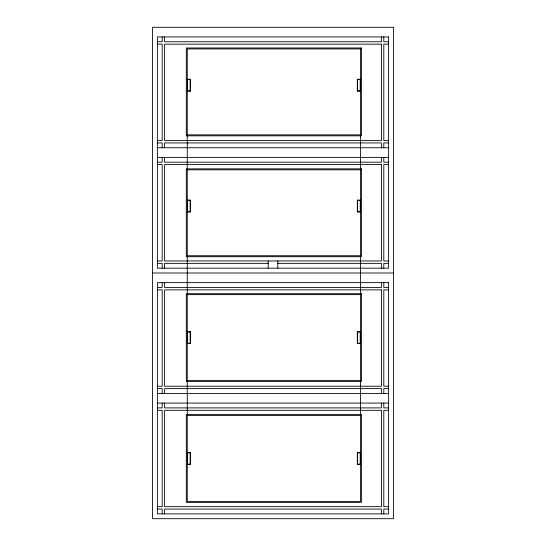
<?xml version="1.0" encoding="UTF-8"?>
<svg xmlns="http://www.w3.org/2000/svg" width="546" height="546" viewBox="0 0 546 546"><rect width="100%" height="100%" fill="white"/><g stroke="black" fill="none" stroke-linecap="round" stroke-linejoin="round"><path stroke-width="0.82" d="M157.378 41.755L162.196 41.755L162.196 36.937M388.622 41.755L383.804 41.755L383.804 36.937M157.378 44.165L162.196 44.165L162.196 140.513L157.378 140.513M388.622 44.165L383.804 44.165L383.804 140.513L388.622 140.513M187.271 79.259L190.404 79.259L190.404 91.066L187.271 91.066M360.449 79.259L357.316 79.259L357.316 91.066L360.449 91.066M187.271 79.504L190.404 79.504M357.316 79.504L360.449 79.504M187.271 90.82L190.404 90.82M357.316 90.82L360.449 90.82M187.271 134.869L360.449 134.869M157.378 142.922L162.196 142.922L162.196 147.741M388.622 142.922L383.804 142.922L383.804 147.741M157.378 147.741L388.622 147.741M157.378 157.378L388.622 157.378M157.378 162.196L162.196 162.196L162.196 157.378M388.622 162.196L383.804 162.196L383.804 157.378M157.378 164.605L162.196 164.605L162.196 260.954L157.378 260.954M388.622 164.605L383.804 164.605L383.804 260.954L388.622 260.954M187.271 169.82L360.449 169.82M187.271 200.136L190.404 200.136L190.404 211.937L187.271 211.937M360.449 200.136L357.316 200.136L357.316 211.937L360.449 211.937M187.271 200.375L190.404 200.375M357.316 200.375L360.449 200.375M187.271 211.698L190.404 211.698M357.316 211.698L360.449 211.698M187.271 255.74L360.449 255.74M157.378 263.363L162.196 263.363L162.196 268.182M268.318 263.363L164.605 263.363L164.605 268.182M277.696 263.363L381.395 263.363L381.395 268.182M388.622 263.363L383.804 263.363L383.804 268.182M152.559 273L393.441 273M157.378 287.455L162.196 287.455L162.196 282.637M388.622 287.455L383.804 287.455L383.804 282.637M157.378 289.865L162.196 289.865L162.196 386.213L157.378 386.213M388.622 289.865L383.804 289.865L383.804 386.213L388.622 386.213M187.271 294.642L360.449 294.642M187.271 331.709L190.404 331.709L190.404 343.509L187.271 343.509M360.449 331.709L357.316 331.709L357.316 343.509L360.449 343.509M187.271 331.948L190.404 331.948M357.316 331.948L360.449 331.948M187.271 343.27L190.404 343.27M357.316 343.27L360.449 343.27M187.271 380.569L360.449 380.569M157.378 388.622L162.196 388.622L162.196 393.441M388.622 388.622L383.804 388.622L383.804 393.441M157.378 393.441L388.622 393.441M157.378 403.078L388.622 403.078M157.378 407.896L162.196 407.896L162.196 403.078M388.622 407.896L383.804 407.896L383.804 403.078M157.378 410.305L162.196 410.305L162.196 506.654L157.378 506.654M388.622 410.305L383.804 410.305L383.804 506.654L388.622 506.654M187.271 415.52L360.449 415.52M187.271 452.579L190.404 452.579L190.404 464.38L187.271 464.38M360.449 452.579L357.316 452.579L357.316 464.38L360.449 464.38M187.271 452.818L190.404 452.818M357.316 452.818L360.449 452.818M187.271 464.141L190.404 464.141M357.316 464.141L360.449 464.141M157.378 509.063L162.196 509.063L162.196 513.882M388.622 509.063L383.804 509.063L383.804 513.882M381.395 36.937L381.395 41.755L164.605 41.755L164.605 36.937M381.395 147.741L381.395 142.922L164.605 142.922L164.605 147.741M381.395 157.378L381.395 162.196L164.605 162.196L164.605 157.378M381.395 282.637L381.395 287.455L164.605 287.455L164.605 282.637M381.395 393.441L381.395 388.622L164.605 388.622L164.605 393.441M381.395 403.078L381.395 407.896L164.605 407.896L164.605 403.078M381.395 513.882L381.395 509.063L164.605 509.063L164.605 513.882M360.21 79.259L360.21 91.066M360.21 200.136L360.21 211.937M360.21 331.709L360.21 343.509M360.21 452.579L360.21 464.38M357.562 79.259L357.562 91.066M357.562 200.136L357.562 211.937M357.562 331.709L357.562 343.509M357.562 452.579L357.562 464.38M277.818 260.954L277.818 268.182M268.182 260.954L268.182 268.182M190.158 79.259L190.158 91.066M190.158 200.136L190.158 211.937M190.158 331.709L190.158 343.509M190.158 452.579L190.158 464.38M187.51 79.259L187.51 91.066M187.51 200.136L187.51 211.937M187.51 331.709L187.51 343.509M187.51 452.579L187.51 464.38M393.441 27.3L152.559 27.3L152.559 518.7L393.441 518.7L393.441 27.3M388.622 36.937L157.378 36.937L157.378 268.182L388.622 268.182L388.622 36.937M381.395 44.165L164.605 44.165L164.605 140.513L381.395 140.513L381.395 44.165M361.411 47.98L186.309 47.98L186.309 135.831L361.411 135.831L361.411 47.98M360.449 48.942L187.271 48.942L187.271 501.44L360.449 501.44L360.449 48.942M381.395 164.605L164.605 164.605L164.605 260.954L381.395 260.954L381.395 164.605M361.411 168.857L186.309 168.857L186.309 256.702L361.411 256.702L361.411 168.857M388.622 282.637L157.378 282.637L157.378 513.882L388.622 513.882L388.622 282.637M381.395 289.865L164.605 289.865L164.605 386.213L381.395 386.213L381.395 289.865M361.411 293.68L186.309 293.68L186.309 381.531L361.411 381.531L361.411 293.68M381.395 410.305L164.605 410.305L164.605 506.654L381.395 506.654L381.395 410.305M361.411 414.557L186.309 414.557L186.309 502.402L361.411 502.402L361.411 414.557"/></g></svg>
